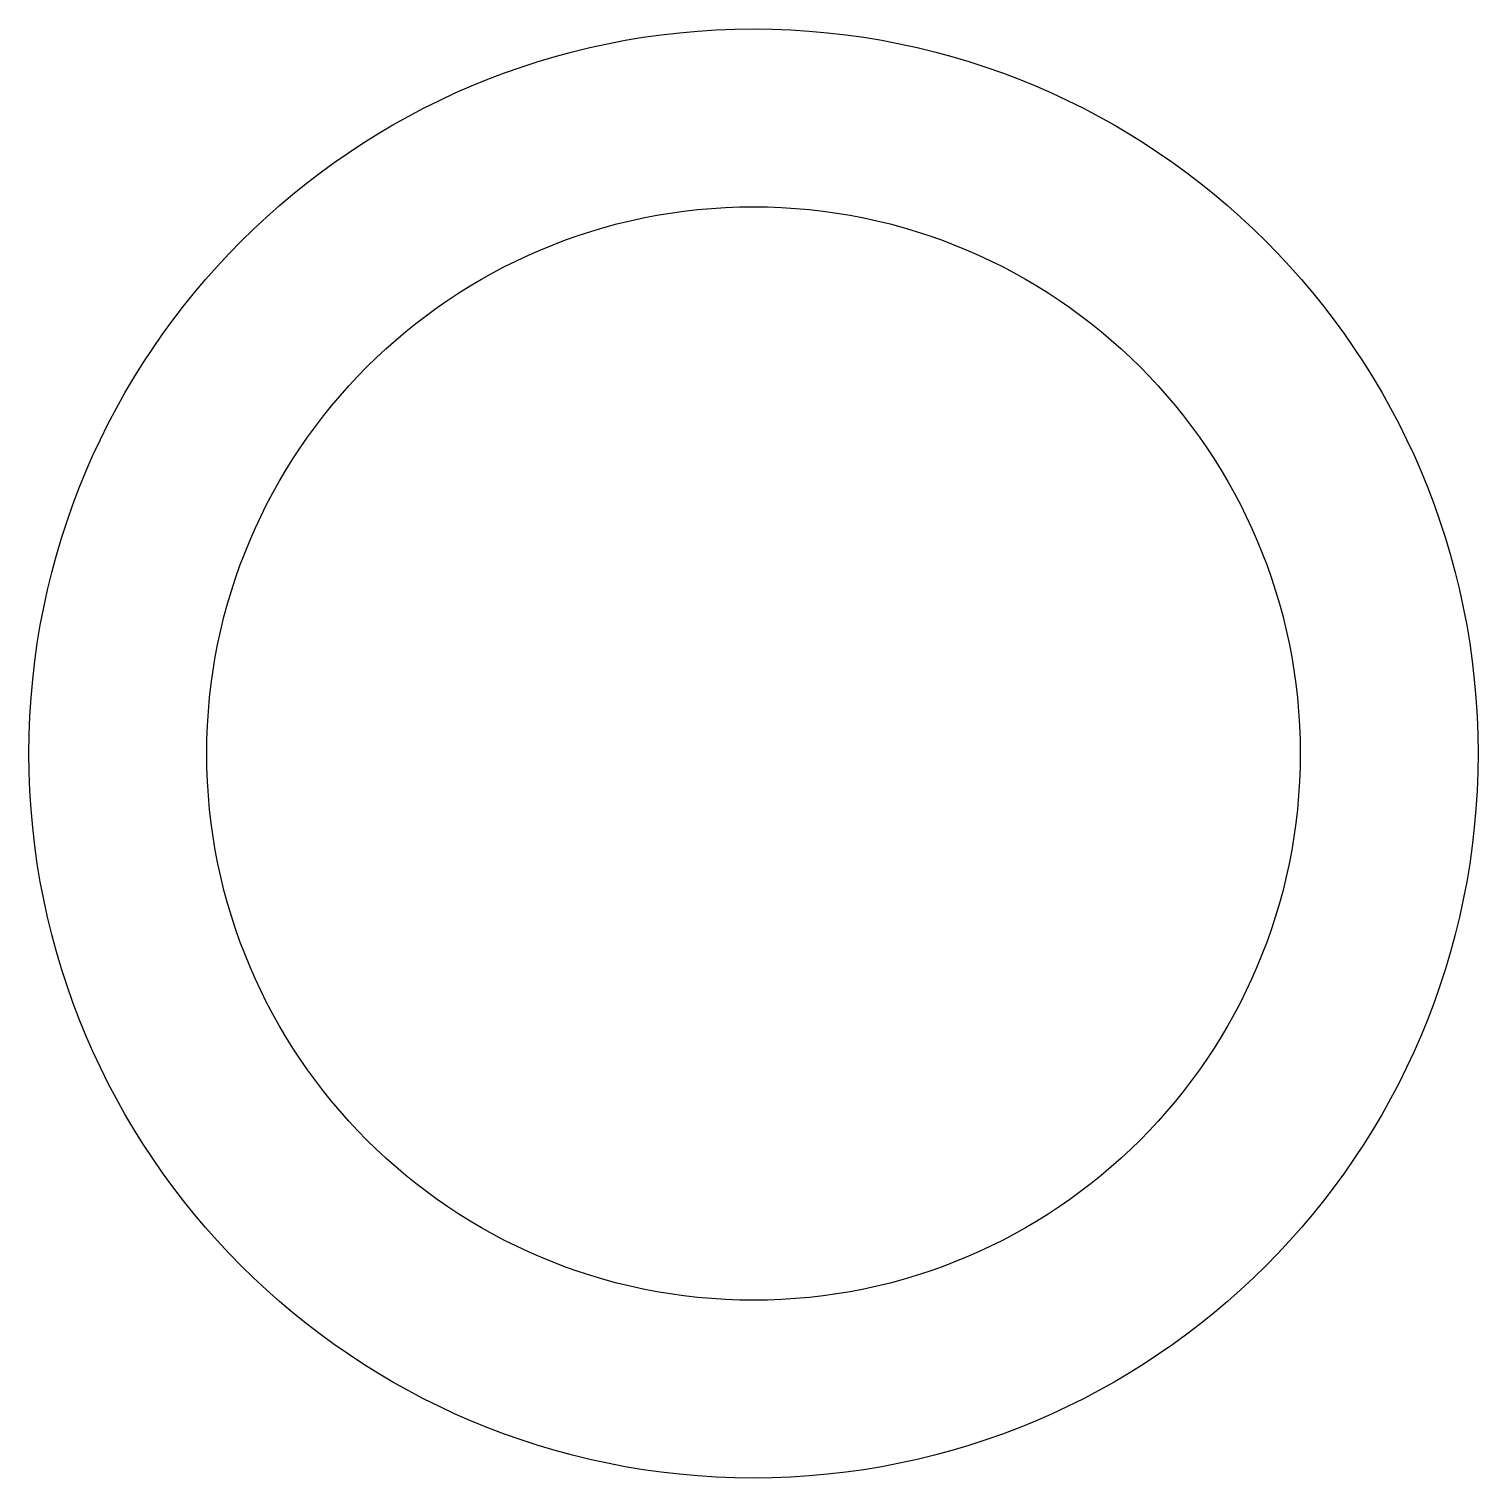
# Model space of a CAD drawing. Extents: x 80.89 to 89.04, y 13.48 to 21.63.
import ezdxf

# ---------------------------------------------------------------- set-up
doc = ezdxf.new("R2010")
doc.units = 0
doc.layers.get('0').update_dxf_attribs({"linetype": 'CONTINUOUS'})

msp = doc.modelspace()

# ---------------------------------------------------------------- linework, layer by layer
at = {"color": 0}
for radius in [4.075, 3.075]:
    msp.add_circle((84.961, 17.5569), radius, dxfattribs=at)

doc.saveas('drawing.dxf')
